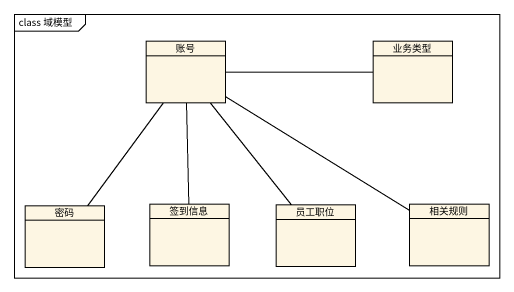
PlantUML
@startuml
mainframe class 域模型
hide circle
hide empty members
class 账号
class 业务类型
class 密码
class 签到信息
class 员工职位
class 相关规则
账号 -right- 业务类型
账号 -- 密码
账号 -- 签到信息
账号 -- 员工职位
账号 -- 相关规则
@enduml
